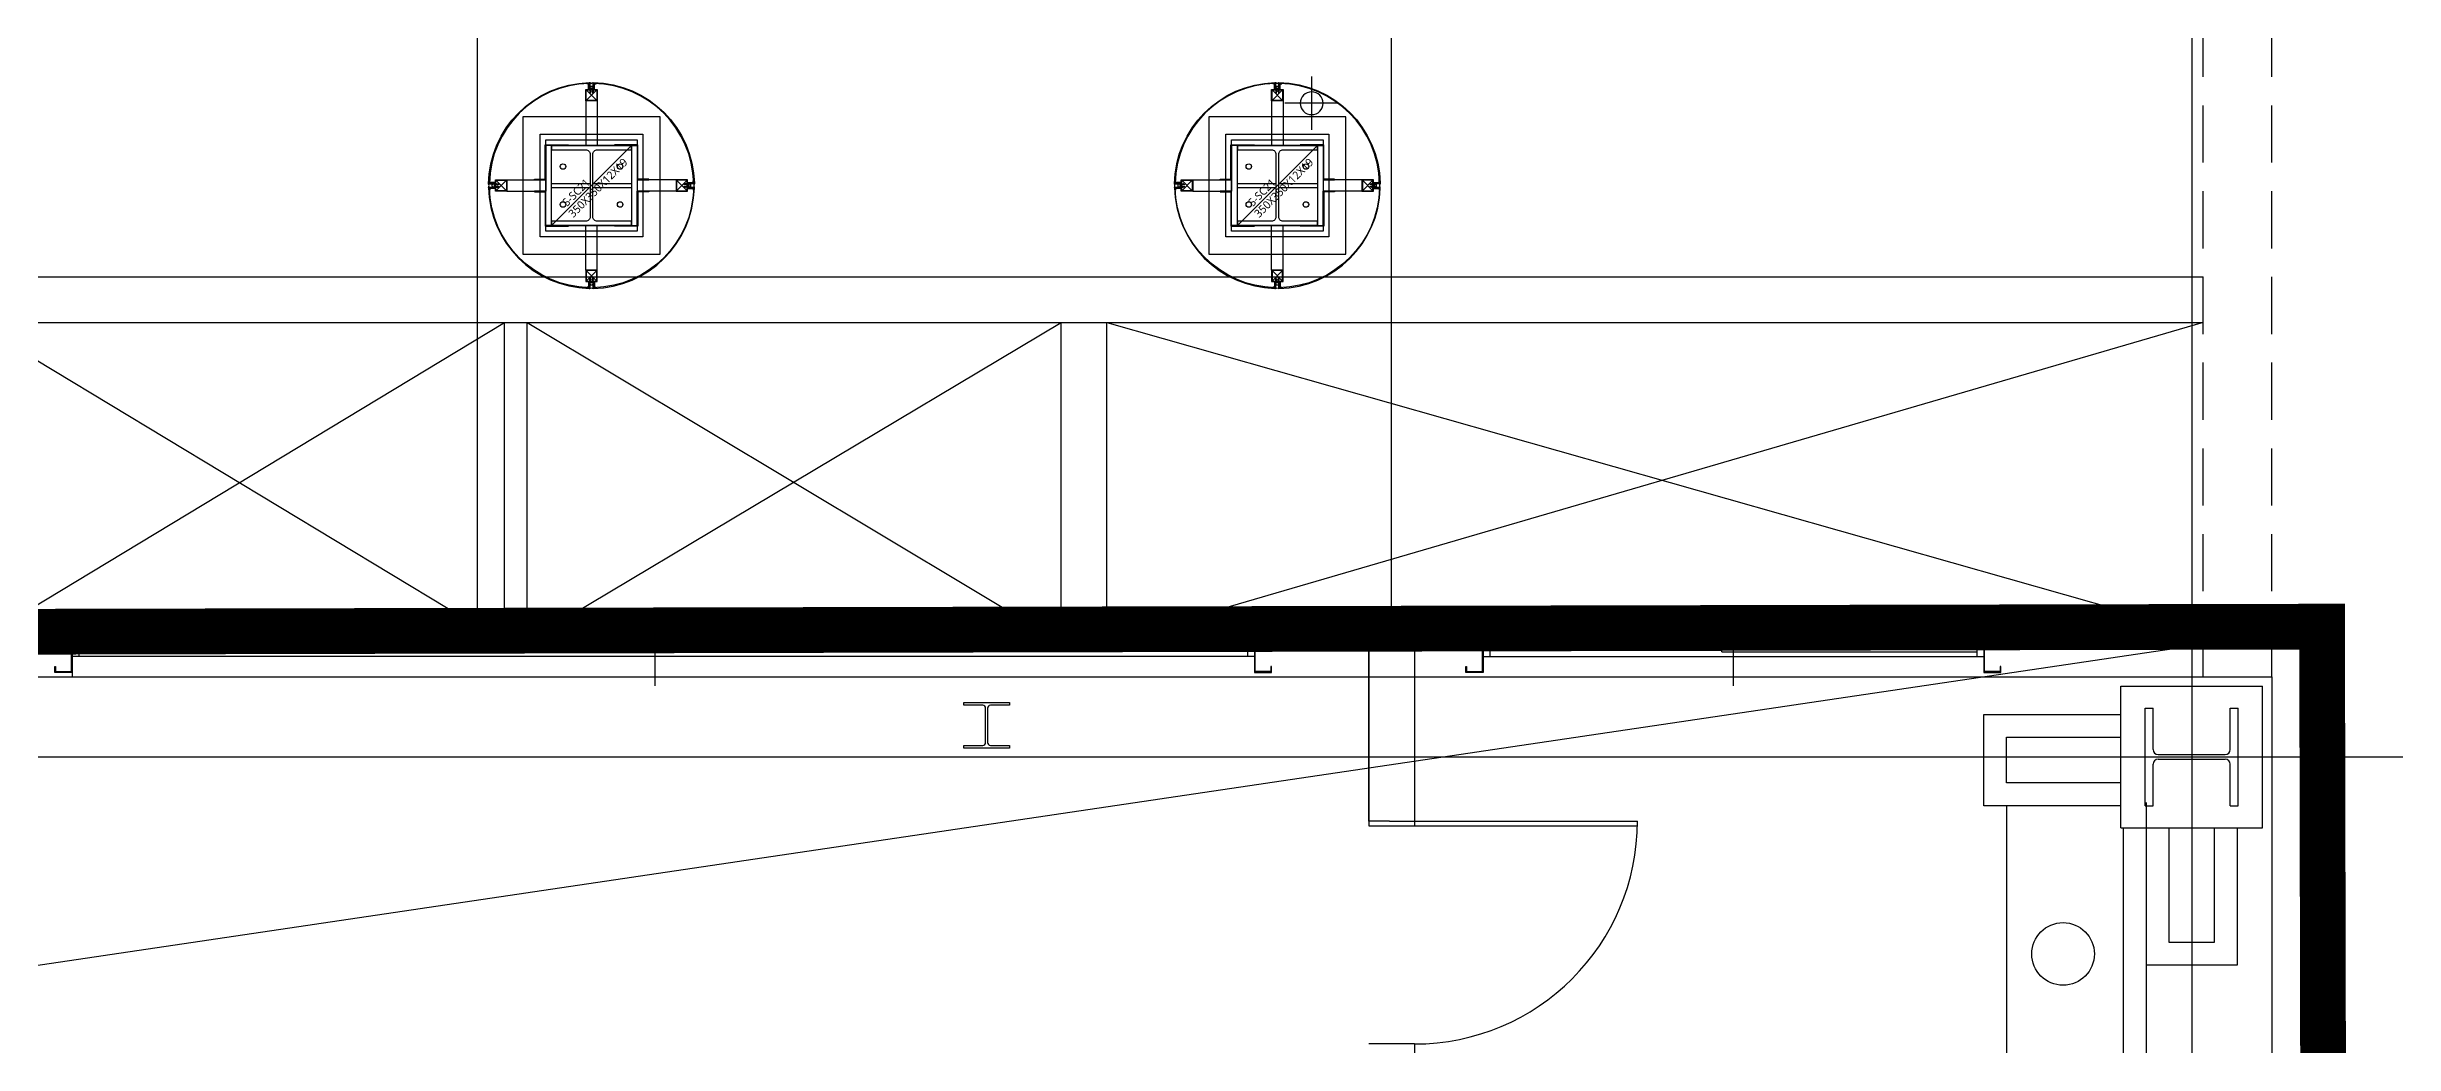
# Model space of a CAD drawing. Header units: millimetres. Extents: x 9 to 147, y 4 to 115.
# Drawn here: x 103.12 to 113.38, y 12.64 to 17.01 of the extents above; entities that cross this region are included whole.
import ezdxf
from ezdxf.xclip import XClip

# ---------------------------------------------------------------- set-up
doc = ezdxf.new("R2010")
doc.units = ezdxf.units.MM
doc.header["$LTSCALE"] = 200
doc.linetypes.add('XR-PLAN$0$CENTER', pattern=[50.8, 31.75, -6.35, 6.35, -6.35])
doc.linetypes.add('XR-PLAN$0$HIDDEN', pattern=[0.375, 0.25, -0.125])
doc.layers.get('DEFPOINTS').update_dxf_attribs({"color": 137})
for name, color, linetype in [('XR-PLAN$0$0-S-col', 252, 'Continuous'), ('XR-PLAN$0$01하지철물', 252, 'Continuous'), ('XR-PLAN$0$A-1', 252, 'Continuous'), ('XR-PLAN$0$A-30', 252, 'Continuous'), ('XR-PLAN$0$A-8', 252, 'Continuous'), ('XR-PLAN$0$A-FLOR-STUD', 252, 'Continuous'), ('XR-PLAN$0$A-SCREW', 252, 'Continuous'), ('XR-PLAN$0$A_FIN_EXT', 252, 'Continuous'), ('XR-PLAN$0$A_ME_PI', 252, 'Continuous'), ('XR-PLAN$0$CON', 252, 'Continuous'), ('XR-PLAN$0$ELE-6', 252, 'Continuous'), ('XR-PLAN$0$R.D', 252, 'Continuous'), ('XR-PLAN$0$STEEL BASE', 252, 'Continuous'), ('XR-PLAN$0$공동구', 252, 'XR-PLAN$0$HIDDEN'), ('XR-PLAN$0$단면선', 252, 'Continuous'), ('XR-PLAN$0$보조선', 252, 'Continuous'), ('XR-PLAN$0$입면선', 252, 'Continuous'), ('XR-PLAN$0$중심선', 252, 'XR-PLAN$0$CENTER'), ('XR-현황측량도$0$조립식건물(40)', 252, 'Continuous')]:
    doc.layers.add(name, color=color, linetype=linetype)
doc.styles.add('XR-PLAN$0$스타일1', font='MALGUN_0.TTF')

# ---------------------------------------------------------------- blocks, each defined once
blk = doc.blocks.new('XR-PLAN$0$I-Center 1층 평면도')
at = {"layer": 'XR-PLAN$0$공동구', "ltscale": 5}
for p, q in [((50, 350), (50, 19000)), ((350, 350), (350, 18700))]:
    blk.add_line(p, q, dxfattribs=at)
at = {"layer": 'XR-PLAN$0$단면선', "ltscale": 100}
for p, q in [((-204, -214), (-204, 214)), ((-204, 214), (-169, 214)), ((-169, 32), (-169, 214)), ((168, 32), (168, 214)), ((168, 214), (203, 214)), ((203, -214), (203, 214)), ((-147, 10), (146, 10)), ((-169, -214), (-169, -32)), ((-147, -10), (146, -10)), ((168, -214), (168, -32)), ((-204, -214), (-169, -214)), ((168, -214), (203, -214))]:
    blk.add_line(p, q, dxfattribs=at)
blk.add_lwpolyline([(-5289, 226), (-5372, 226), (-5372, 238), (-5172, 238), (-5172, 226), (-5255, 226, 0.414214), (-5268, 213), (-5268, 63, 0.414214), (-5255, 50), (-5172, 50), (-5172, 38), (-5372, 38), (-5372, 50), (-5289, 50, 0.414214), (-5276, 63), (-5276, 213, 0.414214)], format="xyb", close=True, dxfattribs=at)
for centre, start, end in [((-147, 32), 180, 270), ((146, 32), 270, 0), ((-147, -32), 90, 180), ((146, -32), 0, 90)]:
    blk.add_arc(centre, 22, start, end, dxfattribs=at)
at = {"layer": 'XR-PLAN$0$보조선', "ltscale": 200}
for p, q in [((-9700, 1900), (-7380, 500)), ((-9700, 500), (-7380, 1900)), ((-7281, 506), (-4946, 1900)), ((-7281, 1900), (-4946, 500)), ((-4746, 1900), (182, 500)), ((50, 1900), (-4746, 500))]:
    blk.add_line(p, q, dxfattribs=at)
at = {"layer": 'XR-PLAN$0$입면선', "ltscale": 200}
for p, q in [((-9900, 2100), (50, 2100)), ((-9700, 1900), (50, 1900)), ((-7380, 500), (-7380, 1900)), ((-7281, 506), (-7281, 1900)), ((-4946, 500), (-4946, 1900)), ((-4746, 500), (-4746, 1900)), ((-9272, 550), (-9272, 350)), ((-9272, 520), (-9272, 440)), ((-4100, 520), (-9272, 520)), ((-9242, 520), (-9242, 440)), ((-4130, 520), (-4130, 440)), ((-4100, 520), (-4100, 440)), ((-3600, -281), (-3600, 520)), ((-3600, 520), (-3600, -301)), ((-3400, 520), (-3400, -301)), ((-3100, 520), (-3100, 440)), ((-3100, 520), (-910, 520)), ((-3070, 520), (-3070, 440)), ((-940, 520), (-940, 440)), ((-910, 520), (-910, 440)), ((570, 570), (570, -6000)), ((-4100, 440), (-9272, 440)), ((-4130, 480), (-9242, 480)), ((-6672, 460), (-9242, 460)), ((-4130, 500), (-6772, 500)), ((-6772, 480), (-6772, 500)), ((-6672, 460), (-6672, 480)), ((-3100, 440), (-910, 440)), ((-3070, 500), (-1955, 500)), ((-3070, 480), (-940, 480)), ((-2055, 460), (-2055, 480)), ((-2055, 460), (-940, 460)), ((-1955, 480), (-1955, 500)), ((-310, -310), (-310, 310)), ((-310, 310), (310, 310)), ((310, -310), (310, 310)), ((-910, -214), (-910, 186)), ((-910, 186), (-310, 186)), ((-810, -114), (-810, 86)), ((-810, 86), (-310, 86)), ((-310, -114), (-810, -114)), ((-200, -200), (-200, -1048)), ((-3509, -281), (-3600, -281)), ((-3600, -301), (-2425, -301)), ((-3509, -281), (-2425, -281)), ((-310, -214), (-910, -214)), ((-810, -214), (-810, -4300)), ((-310, -310), (310, -310)), ((-300, -310), (-300, -14690)), ((-200, -310), (-200, -14690)), ((-100, -310), (-100, -810)), ((100, -810), (100, -310)), ((200, -910), (200, -310)), ((-100, -810), (100, -810)), ((-200, -910), (200, -910)), ((-3400, -1256), (-3600, -1256)), ((-3400, -1256), (-3400, -15310))]:
    blk.add_line(p, q, dxfattribs=at)
at = {"layer": 'XR-PLAN$0$입면선'}
for p, q in [((-100350, 350), (350, 350)), ((350, 350), (350, -60470))]:
    blk.add_line(p, q, dxfattribs=at)
at = {"layer": 'XR-PLAN$0$입면선', "ltscale": 200}
for points in [[(-11269, 520), (-9272, 520), (-9272, 570), (-11269, 570)], [(-9347, 495), (-9347, 520), (-9272, 520), (-9272, 370), (-9347, 370), (-9347, 395), (-9344, 395), (-9344, 373), (-9275, 373), (-9275, 517), (-9344, 517), (-9344, 495)], [(-4100, 520), (-3100, 520), (-3100, 570), (-4100, 570)], [(-4025, 495), (-4025, 520), (-4100, 520), (-4100, 370), (-4025, 370), (-4025, 395), (-4028, 395), (-4028, 373), (-4097, 373), (-4097, 517), (-4028, 517), (-4028, 495)], [(-3175, 495), (-3175, 520), (-3100, 520), (-3100, 370), (-3175, 370), (-3175, 395), (-3172, 395), (-3172, 373), (-3103, 373), (-3103, 517), (-3172, 517), (-3172, 495)], [(-835, 495), (-835, 520), (-910, 520), (-910, 370), (-835, 370), (-835, 395), (-838, 395), (-838, 373), (-907, 373), (-907, 517), (-838, 517), (-838, 495)]]:
    blk.add_lwpolyline(points, close=True, dxfattribs=at)
blk.add_lwpolyline([(-910, 520), (-910, 570), (570, 570)], dxfattribs=at)
at = {"layer": 'XR-PLAN$0$입면선'}
blk.add_lwpolyline([(-910, 520), (520, 520), (520, -6000)], dxfattribs=at)
at = {"layer": 'XR-PLAN$0$입면선', "ltscale": 200}
blk.add_circle((-563, -862), 137, dxfattribs=at)
blk.add_arc((-3400, -281), 975, 270, 0, dxfattribs=at)
at = {"layer": 'XR-PLAN$0$중심선', "ltscale": 200}
for p, q in [((0, 4213), (0, -71576)), ((-6722, 311), (-6722, 586)), ((-2005, 311), (-2005, 586)), ((-109508, 0), (9087, 0))]:
    blk.add_line(p, q, dxfattribs=at)
blk = doc.blocks.new('XR-현황측량도')
at = {"layer": 'XR-현황측량도$0$조립식건물(40)', "const_width": 200}
blk.add_lwpolyline([(89248, 34378), (89214, 49582), (190580, 49808), (190614, 34604)], dxfattribs=at)
at = {"layer": 'XR-현황측량도$0$조립식건물(40)'}
blk.add_lwpolyline([(89247, 34782), (190580, 49808)], dxfattribs=at)
blk = doc.blocks.new('XR-PLAN$0$S-SC21')
at = {"layer": 'DEFPOINTS'}
blk.add_line((-175, -175), (175, 175), dxfattribs=at)
for points in [[(-200, 200), (200, 200), (200, -200), (-200, -200)], [(-175, 175), (175, 175), (175, -175), (-175, -175)]]:
    blk.add_lwpolyline(points, close=True, dxfattribs=at)
at = {"layer": 'XR-PLAN$0$0-S-col'}
blk.add_lwpolyline([(-175, -175), (175, -175), (175, -156), (25, -156, -0.414214), (6, -137), (6, 137, -0.414214), (25, 156), (175, 156), (175, 175), (-175, 175), (-175, 156), (-25, 156, -0.414214), (-6, 137), (-6, -137, -0.414214), (-25, -156), (-175, -156)], format="xyb", close=True, dxfattribs=at)
at = {"layer": 'XR-PLAN$0$STEEL BASE'}
for points in [[(-225, 225), (225, 225), (225, -225), (-225, -225)], [(-175, 9), (-6, 9), (-6, -10), (-175, -10)], [(6, 9), (175, 9), (175, -10), (6, -10)]]:
    blk.add_lwpolyline(points, close=True, dxfattribs=at)
for centre in [(-125, 83), (125, 83), (-125, -83), (125, -83)]:
    blk.add_circle(centre, 12, dxfattribs=at)
at = {"layer": 'DEFPOINTS', "style": 'XR-PLAN$0$스타일1'}
for s, p in [('350X350X12X19', (-80, -143)), ('S-SC21', (-107, -94))]:
    blk.add_text(s, height=35, rotation=45, dxfattribs=at).set_placement(p)
blk = doc.blocks.new('XR-PLAN$0$x-stu-1Fcol')
for p in [(64000, -69500), (67000, -69500)]:
    blk.add_blockref('XR-PLAN$0$S-SC21', p)
blk = doc.blocks.new('XR-PLAN$0$%%P150RD')
at = {"layer": 'XR-PLAN$0$R.D'}
for p, q in [((0, 175), (0, -175)), ((-175, 0), (175, 0))]:
    blk.add_line(p, q, dxfattribs=at)
blk.add_circle((0, 0), 75, dxfattribs=at)
blk = doc.blocks.new('XR-PLAN$0$A-4-16')
at = {"layer": 'XR-PLAN$0$A-SCREW'}
for p, q in [((-2, -1), (-2, 0)), ((0, 5), (0, -18)), ((1, 0), (1, -1)), ((0, 0), (-2, -1)), ((0, 0), (-2, -1)), ((-2, -1), (-2, -1)), ((-2, -1), (-2, -1)), ((0, -1), (-2, -1)), ((2, -1), (-2, -2)), ((2, -1), (-2, -2)), ((0, -1), (-2, -1)), ((1, -1), (-2, -2)), ((-2, -1), (-2, -2)), ((-2, -2), (-2, -2)), ((-2, -2), (-2, -2)), ((1, -2), (-2, -2)), ((1, -2), (-2, -3)), ((-2, -2), (-2, -3)), ((-2, -3), (-2, -4)), ((-2, -3), (-2, -3)), ((-2, -3), (-2, -3)), ((2, -3), (-2, -3)), ((2, -3), (-2, -3)), ((1, -3), (-2, -3)), ((-2, -4), (-2, -4)), ((2, -4), (-2, -5)), ((2, -4), (-2, -4)), ((1, -4), (-2, -4)), ((1, -4), (-2, -5)), ((-2, -5), (-2, -5)), ((-2, -5), (-2, -5)), ((2, -5), (-2, -6)), ((2, -5), (-2, -6)), ((-2, -6), (-2, -5)), ((-2, -6), (-2, -6)), ((2, -6), (-2, -7)), ((2, -6), (-2, -7)), ((-2, -7), (-2, -7)), ((-2, -7), (-2, -7)), ((2, -7), (-2, -8)), ((2, -8), (-2, -8)), ((-2, -8), (-2, -8)), ((-2, -8), (-2, -8)), ((-2, -9), (-2, -10)), ((-2, -9), (-2, -9)), ((2, -9), (-2, -9)), ((2, -9), (-2, -9)), ((2, -10), (-2, -11)), ((2, -10), (-2, -11)), ((-2, -11), (-2, -10)), ((-2, -11), (-2, -12)), ((-2, -11), (-2, -11)), ((-2, -12), (0, -15)), ((1, -5), (-2, -6)), ((1, -5), (-2, -5)), ((-2, -6), (-2, -7)), ((1, -6), (-2, -7)), ((-2, -7), (-2, -8)), ((1, -7), (-2, -7)), ((1, -7), (-2, -8)), ((1, -8), (-2, -8)), ((-2, -8), (-2, -9)), ((1, -9), (-2, -9)), ((1, -9), (-2, -10)), ((-2, -10), (-2, -10)), ((1, -10), (-2, -11)), ((1, -10), (-2, -10)), ((2, -11), (-1, -12)), ((2, -11), (-2, -12)), ((1, -11), (-2, -12)), ((-2, -12), (0, -12)), ((1, -11), (0, -12)), ((1, -12), (0, -15)), ((1, -11), (1, -12)), ((2, -1), (1, -1)), ((2, -1), (1, -2)), ((2, -3), (1, -2)), ((1, -2), (1, -2)), ((2, -3), (1, -3)), ((1, -3), (1, -4)), ((2, -4), (1, -4)), ((2, -4), (1, -4)), ((1, -4), (1, -5)), ((2, -5), (1, -5)), ((2, -5), (1, -5)), ((1, -5), (1, -6)), ((2, -6), (1, -6)), ((2, -6), (1, -7)), ((1, -7), (1, -7)), ((2, -7), (1, -7)), ((2, -8), (1, -8)), ((1, -8), (1, -9)), ((2, -9), (1, -9)), ((2, -9), (1, -9)), ((1, -9), (1, -10)), ((1, -10), (1, -11)), ((2, -10), (1, -10)), ((2, -10), (1, -10)), ((2, -11), (1, -11)), ((2, -11), (1, -11))]:
    blk.add_line(p, q, dxfattribs=at)
for points in [[(-3, 2, 0.336479), (-4, 1), (-4, 0), (4, 0), (4, 1)], [(3, 2, 0.138717), (-3, 2)]]:
    blk.add_lwpolyline(points, format="xyb", dxfattribs=at)
blk.add_lwpolyline([(-3, 2), (-2, 2), (-2, 2), (-2, 2), (-2, 2), (-1, 2), (-1, 2), (-1, 2), (-1, 2), (-1, 2), (-1, 2), (0, 2), (0, 2), (-1, 1), (-1, 1), (-1, 1), (0, 1), (0, 1), (0, 1), (0, 1), (0, 1), (0, 1), (0, 1), (0, 1), (0, 1), (1, 1), (1, 1), (1, 1), (0, 2), (0, 2), (1, 2), (1, 2), (1, 2), (1, 2), (1, 2), (1, 2), (2, 2), (2, 2), (2, 2), (2, 2), (3, 2)], dxfattribs=at)
for centre, radius, start, end in [((2, 1), 1.3, 0.0233, 74.4114), ((-2, -1), 0.0925, 139.8661, 209.9246), ((-2, -2), 0.0925, 139.8661, 209.9246), ((-2, -3), 0.0925, 139.8661, 209.9246), ((-2, -4), 0.0925, 139.8661, 209.9246), ((-2, -6), 0.0925, 139.8661, 209.9246), ((-2, -7), 0.0925, 139.8661, 209.9246), ((-2, -8), 0.0925, 139.8661, 209.9246), ((-2, -9), 0.0925, 139.8661, 209.9246), ((-2, -11), 0.0925, 139.8661, 209.9246), ((0, 0), 0.0602, 310.7271, 69.3149), ((0, -15), 0.46, 215.1627, 324.8373), ((2, -1), 0.0925, 319.8661, 29.9246), ((2, -3), 0.0925, 319.8661, 29.9246), ((2, -4), 0.0925, 319.8661, 29.9246), ((2, -5), 0.0925, 319.8661, 29.9246), ((2, -6), 0.0925, 319.8661, 29.9246), ((2, -8), 0.0925, 319.8661, 29.9246), ((2, -9), 0.0925, 319.8661, 29.9246), ((2, -10), 0.0925, 319.8661, 29.9246), ((2, -11), 0.0925, 319.8661, 29.9246)]:
    blk.add_arc(centre, radius, start, end, dxfattribs=at)

msp = doc.modelspace()

# ---------------------------------------------------------------- linework, layer by layer
at = {"layer": 'XR-PLAN$0$01하지철물'}
for points in [[(105.25, 16.425), (105.25, 16.428), (105.297, 16.428), (105.297, 16.578), (105.4, 16.578), (105.4, 16.575), (105.3, 16.575), (105.3, 16.425)], [(105.75, 16.425), (105.75, 16.428), (105.703, 16.428), (105.703, 16.578), (105.6, 16.578), (105.6, 16.575), (105.7, 16.575), (105.7, 16.425)], [(108.25, 16.425), (108.25, 16.428), (108.297, 16.428), (108.297, 16.578), (108.4, 16.578), (108.4, 16.575), (108.3, 16.575), (108.3, 16.425)], [(108.75, 16.425), (108.75, 16.428), (108.703, 16.428), (108.703, 16.578), (108.6, 16.578), (108.6, 16.575), (108.7, 16.575), (108.7, 16.425)], [(105.25, 16.375), (105.25, 16.372), (105.297, 16.372), (105.297, 16.222), (105.4, 16.222), (105.4, 16.225), (105.3, 16.225), (105.3, 16.375)], [(105.75, 16.375), (105.75, 16.372), (105.703, 16.372), (105.703, 16.222), (105.6, 16.222), (105.6, 16.225), (105.7, 16.225), (105.7, 16.375)], [(108.25, 16.375), (108.25, 16.372), (108.297, 16.372), (108.297, 16.222), (108.4, 16.222), (108.4, 16.225), (108.3, 16.225), (108.3, 16.375)], [(108.75, 16.375), (108.75, 16.372), (108.703, 16.372), (108.703, 16.222), (108.6, 16.222), (108.6, 16.225), (108.7, 16.225), (108.7, 16.375)]]:
    msp.add_lwpolyline(points, close=True, dxfattribs=at)
at = {"layer": 'XR-PLAN$0$A-1'}
for p, q in [((105.492, 16.85), (105.492, 16.829)), ((105.507, 16.85), (105.507, 16.829)), ((108.492, 16.85), (108.492, 16.829)), ((108.507, 16.85), (108.507, 16.829)), ((105.05, 16.407), (105.071, 16.407)), ((105.05, 16.392), (105.071, 16.392)), ((105.95, 16.407), (105.929, 16.407)), ((105.95, 16.392), (105.929, 16.392)), ((108.05, 16.407), (108.071, 16.407)), ((108.05, 16.392), (108.071, 16.392)), ((108.95, 16.407), (108.929, 16.407)), ((108.95, 16.392), (108.929, 16.392)), ((105.492, 15.95), (105.492, 15.971)), ((105.507, 15.95), (105.507, 15.971)), ((108.492, 15.95), (108.492, 15.971)), ((108.507, 15.95), (108.507, 15.971))]:
    msp.add_line(p, q, dxfattribs=at)
for points in [[(105.492, 16.83), (105.492, 16.85, 0.22098), (105.507, 16.85), (105.507, 16.83)], [(108.492, 16.83), (108.492, 16.85, 0.22098), (108.507, 16.85), (108.507, 16.83)], [(105.07, 16.392), (105.05, 16.392, 0.22098), (105.05, 16.407), (105.07, 16.407)], [(105.93, 16.392), (105.95, 16.392, -0.22098), (105.95, 16.407), (105.93, 16.407)], [(108.07, 16.392), (108.05, 16.392, 0.22098), (108.05, 16.407), (108.07, 16.407)], [(108.93, 16.392), (108.95, 16.392, -0.22098), (108.95, 16.407), (108.93, 16.407)], [(105.492, 15.97), (105.492, 15.95, -0.22098), (105.507, 15.95), (105.507, 15.97)], [(108.492, 15.97), (108.492, 15.95, -0.22098), (108.507, 15.95), (108.507, 15.97)]]:
    msp.add_lwpolyline(points, format="xyb", dxfattribs=at)
for points in [[(105.492, 16.83, -0.155509), (105.493, 16.831, -0.106725), (105.495, 16.833, -0.072917), (105.497, 16.834, -0.059384), (105.5, 16.834, -0.059384), (105.503, 16.834, -0.072917), (105.505, 16.833, -0.106725), (105.507, 16.831, -0.155509), (105.507, 16.83, -0.155509), (105.507, 16.828, -0.106725), (105.505, 16.827, -0.072917), (105.503, 16.826, -0.059384), (105.5, 16.825, -0.059384), (105.497, 16.826, -0.072917), (105.495, 16.827, -0.106725), (105.493, 16.828, -0.155509)], [(108.492, 16.83, -0.155509), (108.493, 16.831, -0.106725), (108.495, 16.833, -0.072917), (108.497, 16.834, -0.059384), (108.5, 16.834, -0.059384), (108.503, 16.834, -0.072917), (108.505, 16.833, -0.106725), (108.507, 16.831, -0.155509), (108.507, 16.83, -0.155509), (108.507, 16.828, -0.106725), (108.505, 16.827, -0.072917), (108.503, 16.826, -0.059384), (108.5, 16.825, -0.059384), (108.497, 16.826, -0.072917), (108.495, 16.827, -0.106725), (108.493, 16.828, -0.155509)], [(105.07, 16.392, -0.155509), (105.069, 16.393, -0.106725), (105.067, 16.395, -0.072917), (105.066, 16.397, -0.059384), (105.066, 16.4, -0.059384), (105.066, 16.403, -0.072917), (105.067, 16.405, -0.106725), (105.069, 16.407, -0.155509), (105.07, 16.407, -0.155509), (105.072, 16.407, -0.106725), (105.073, 16.405, -0.072917), (105.074, 16.403, -0.059384), (105.075, 16.4, -0.059384), (105.074, 16.397, -0.072917), (105.073, 16.395, -0.106725), (105.072, 16.393, -0.155509)], [(105.93, 16.392, 0.155509), (105.931, 16.393, 0.106725), (105.933, 16.395, 0.072917), (105.934, 16.397, 0.059384), (105.934, 16.4, 0.059384), (105.934, 16.403, 0.072917), (105.933, 16.405, 0.106725), (105.931, 16.407, 0.155509), (105.93, 16.407, 0.155509), (105.928, 16.407, 0.106725), (105.927, 16.405, 0.072917), (105.926, 16.403, 0.059384), (105.925, 16.4, 0.059384), (105.926, 16.397, 0.072917), (105.927, 16.395, 0.106725), (105.928, 16.393, 0.155509)], [(108.07, 16.392, -0.155509), (108.069, 16.393, -0.106725), (108.067, 16.395, -0.072917), (108.066, 16.397, -0.059384), (108.066, 16.4, -0.059384), (108.066, 16.403, -0.072917), (108.067, 16.405, -0.106725), (108.069, 16.407, -0.155509), (108.07, 16.407, -0.155509), (108.072, 16.407, -0.106725), (108.073, 16.405, -0.072917), (108.074, 16.403, -0.059384), (108.075, 16.4, -0.059384), (108.074, 16.397, -0.072917), (108.073, 16.395, -0.106725), (108.072, 16.393, -0.155509)], [(108.93, 16.392, 0.155509), (108.931, 16.393, 0.106725), (108.933, 16.395, 0.072917), (108.934, 16.397, 0.059384), (108.934, 16.4, 0.059384), (108.934, 16.403, 0.072917), (108.933, 16.405, 0.106725), (108.931, 16.407, 0.155509), (108.93, 16.407, 0.155509), (108.928, 16.407, 0.106725), (108.927, 16.405, 0.072917), (108.926, 16.403, 0.059384), (108.925, 16.4, 0.059384), (108.926, 16.397, 0.072917), (108.927, 16.395, 0.106725), (108.928, 16.393, 0.155509)], [(105.492, 15.97, 0.155509), (105.493, 15.969, 0.106725), (105.495, 15.967, 0.072917), (105.497, 15.966, 0.059384), (105.5, 15.966, 0.059384), (105.503, 15.966, 0.072917), (105.505, 15.967, 0.106725), (105.507, 15.969, 0.155509), (105.507, 15.97, 0.155509), (105.507, 15.972, 0.106725), (105.505, 15.973, 0.072917), (105.503, 15.974, 0.059384), (105.5, 15.975, 0.059384), (105.497, 15.974, 0.072917), (105.495, 15.973, 0.106725), (105.493, 15.972, 0.155509)], [(108.492, 15.97, 0.155509), (108.493, 15.969, 0.106725), (108.495, 15.967, 0.072917), (108.497, 15.966, 0.059384), (108.5, 15.966, 0.059384), (108.503, 15.966, 0.072917), (108.505, 15.967, 0.106725), (108.507, 15.969, 0.155509), (108.507, 15.97, 0.155509), (108.507, 15.972, 0.106725), (108.505, 15.973, 0.072917), (108.503, 15.974, 0.059384), (108.5, 15.975, 0.059384), (108.497, 15.974, 0.072917), (108.495, 15.973, 0.106725), (108.493, 15.972, 0.155509)]]:
    msp.add_lwpolyline(points, format="xyb", close=True, dxfattribs=at)
at = {"layer": 'XR-PLAN$0$A-30'}
for points in [[(105.5, 16.82), (105.487, 16.82), (105.487, 16.845), (105.48, 16.845), (105.48, 16.847), (105.489, 16.847), (105.489, 16.822), (105.5, 16.822), (105.5, 16.82)], [(105.5, 16.82), (105.513, 16.82), (105.513, 16.845), (105.52, 16.845), (105.52, 16.847), (105.51, 16.847), (105.51, 16.822), (105.5, 16.822), (105.5, 16.82)], [(108.5, 16.82), (108.487, 16.82), (108.487, 16.845), (108.48, 16.845), (108.48, 16.847), (108.489, 16.847), (108.489, 16.822), (108.5, 16.822), (108.5, 16.82)], [(108.5, 16.82), (108.513, 16.82), (108.513, 16.845), (108.52, 16.845), (108.52, 16.847), (108.51, 16.847), (108.51, 16.822), (108.5, 16.822), (108.5, 16.82)], [(105.08, 16.4), (105.08, 16.413), (105.055, 16.413), (105.055, 16.42), (105.053, 16.42), (105.053, 16.41), (105.078, 16.41), (105.078, 16.4), (105.08, 16.4)], [(105.08, 16.4), (105.08, 16.387), (105.055, 16.387), (105.055, 16.38), (105.053, 16.38), (105.053, 16.389), (105.078, 16.389), (105.078, 16.4), (105.08, 16.4)], [(105.92, 16.4), (105.92, 16.413), (105.945, 16.413), (105.945, 16.42), (105.947, 16.42), (105.947, 16.41), (105.922, 16.41), (105.922, 16.4), (105.92, 16.4)], [(105.92, 16.4), (105.92, 16.387), (105.945, 16.387), (105.945, 16.38), (105.947, 16.38), (105.947, 16.389), (105.922, 16.389), (105.922, 16.4), (105.92, 16.4)], [(108.08, 16.4), (108.08, 16.413), (108.055, 16.413), (108.055, 16.42), (108.053, 16.42), (108.053, 16.41), (108.078, 16.41), (108.078, 16.4), (108.08, 16.4)], [(108.08, 16.4), (108.08, 16.387), (108.055, 16.387), (108.055, 16.38), (108.053, 16.38), (108.053, 16.389), (108.078, 16.389), (108.078, 16.4), (108.08, 16.4)], [(108.92, 16.4), (108.92, 16.413), (108.945, 16.413), (108.945, 16.42), (108.947, 16.42), (108.947, 16.41), (108.922, 16.41), (108.922, 16.4), (108.92, 16.4)], [(108.92, 16.4), (108.92, 16.387), (108.945, 16.387), (108.945, 16.38), (108.947, 16.38), (108.947, 16.389), (108.922, 16.389), (108.922, 16.4), (108.92, 16.4)], [(105.5, 15.98), (105.487, 15.98), (105.487, 15.955), (105.48, 15.955), (105.48, 15.953), (105.489, 15.953), (105.489, 15.978), (105.5, 15.978), (105.5, 15.98)], [(105.5, 15.98), (105.513, 15.98), (105.513, 15.955), (105.52, 15.955), (105.52, 15.953), (105.51, 15.953), (105.51, 15.978), (105.5, 15.978), (105.5, 15.98)], [(108.5, 15.98), (108.487, 15.98), (108.487, 15.955), (108.48, 15.955), (108.48, 15.953), (108.489, 15.953), (108.489, 15.978), (108.5, 15.978), (108.5, 15.98)], [(108.5, 15.98), (108.513, 15.98), (108.513, 15.955), (108.52, 15.955), (108.52, 15.953), (108.51, 15.953), (108.51, 15.978), (108.5, 15.978), (108.5, 15.98)]]:
    msp.add_lwpolyline(points, dxfattribs=at)
at = {"layer": 'XR-PLAN$0$A-8'}
for p, q in [((105.477, 16.818), (105.523, 16.772)), ((105.477, 16.772), (105.523, 16.818)), ((108.477, 16.818), (108.523, 16.772)), ((108.477, 16.772), (108.523, 16.818)), ((105.082, 16.423), (105.128, 16.377)), ((105.082, 16.377), (105.128, 16.423)), ((105.918, 16.423), (105.872, 16.377)), ((105.918, 16.377), (105.872, 16.423)), ((108.082, 16.423), (108.128, 16.377)), ((108.082, 16.377), (108.128, 16.423)), ((108.918, 16.423), (108.872, 16.377)), ((108.918, 16.377), (108.872, 16.423)), ((105.477, 15.982), (105.523, 16.028)), ((105.477, 16.028), (105.523, 15.982)), ((108.477, 15.982), (108.523, 16.028)), ((108.477, 16.028), (108.523, 15.982))]:
    msp.add_line(p, q, dxfattribs=at)
at = {"layer": 'XR-PLAN$0$A-FLOR-STUD'}
for p, q in [((105.475, 16.77), (105.475, 16.575)), ((105.525, 16.77), (105.525, 16.575)), ((108.475, 16.77), (108.475, 16.575)), ((108.525, 16.77), (108.525, 16.575)), ((105.13, 16.425), (105.3, 16.425)), ((105.13, 16.375), (105.3, 16.375)), ((105.3, 16.425), (105.3, 16.375)), ((105.87, 16.425), (105.7, 16.425)), ((105.7, 16.425), (105.7, 16.375)), ((105.87, 16.375), (105.7, 16.375)), ((108.13, 16.425), (108.3, 16.425)), ((108.13, 16.375), (108.3, 16.375)), ((108.3, 16.425), (108.3, 16.375)), ((108.87, 16.425), (108.7, 16.425)), ((108.7, 16.425), (108.7, 16.375)), ((108.87, 16.375), (108.7, 16.375)), ((105.475, 16.03), (105.475, 16.225)), ((105.525, 16.03), (105.525, 16.225)), ((108.475, 16.03), (108.475, 16.225)), ((108.525, 16.03), (108.525, 16.225))]:
    msp.add_line(p, q, dxfattribs=at)
at = {"layer": 'XR-PLAN$0$A_FIN_EXT'}
for points in [[(105.053, 16.41), (105.075, 16.41), (105.075, 16.407), (105.05, 16.407, -0.402545), (105.489, 16.85), (105.492, 16.85), (105.492, 16.825), (105.489, 16.825), (105.489, 16.847, 0.400518), (105.053, 16.41)], [(105.48, 16.847, -0.01091), (105.5, 16.847)], [(105.52, 16.847, 0.01091), (105.5, 16.847)], [(105.51, 16.847), (105.51, 16.825), (105.507, 16.825), (105.507, 16.85, -0.402545), (105.95, 16.41), (105.95, 16.407), (105.925, 16.407), (105.925, 16.41), (105.947, 16.41, 0.400518), (105.51, 16.847)], [(108.053, 16.41), (108.075, 16.41), (108.075, 16.407), (108.05, 16.407, -0.402545), (108.489, 16.85), (108.492, 16.85), (108.492, 16.825), (108.489, 16.825), (108.489, 16.847, 0.400518), (108.053, 16.41)], [(108.48, 16.847, -0.01091), (108.5, 16.847)], [(108.52, 16.847, 0.01091), (108.5, 16.847)], [(108.51, 16.847), (108.51, 16.825), (108.507, 16.825), (108.507, 16.85, -0.402545), (108.95, 16.41), (108.95, 16.407), (108.925, 16.407), (108.925, 16.41), (108.947, 16.41, 0.400518), (108.51, 16.847)], [(105.053, 16.389), (105.075, 16.389), (105.075, 16.392), (105.05, 16.392, 0.402545), (105.489, 15.95), (105.492, 15.95), (105.492, 15.975), (105.489, 15.975), (105.489, 15.953, -0.400518), (105.053, 16.389)], [(105.053, 16.42, 0.005037), (105.053, 16.41, 0.005037)], [(105.053, 16.38, -0.005037), (105.053, 16.389, -0.005037)], [(105.51, 15.953), (105.51, 15.975), (105.507, 15.975), (105.507, 15.95, 0.402545), (105.95, 16.389), (105.95, 16.392), (105.925, 16.392), (105.925, 16.389), (105.947, 16.389, -0.400518), (105.51, 15.953)], [(108.053, 16.389), (108.075, 16.389), (108.075, 16.392), (108.05, 16.392, 0.402545), (108.489, 15.95), (108.492, 15.95), (108.492, 15.975), (108.489, 15.975), (108.489, 15.953, -0.400518), (108.053, 16.389)], [(108.053, 16.42, 0.005037), (108.053, 16.41, 0.005037)], [(108.053, 16.38, -0.005037), (108.053, 16.389, -0.005037)], [(108.51, 15.953), (108.51, 15.975), (108.507, 15.975), (108.507, 15.95, 0.402545), (108.95, 16.389), (108.95, 16.392), (108.925, 16.392), (108.925, 16.389), (108.947, 16.389, -0.400518), (108.51, 15.953)]]:
    msp.add_lwpolyline(points, format="xyb", dxfattribs=at)
at = {"layer": 'XR-PLAN$0$A_ME_PI'}
for points in [[(105.525, 16.82), (105.525, 16.77), (105.475, 16.77), (105.475, 16.82)], [(105.523, 16.818), (105.523, 16.772), (105.477, 16.772), (105.477, 16.818)], [(108.525, 16.82), (108.525, 16.77), (108.475, 16.77), (108.475, 16.82)], [(108.523, 16.818), (108.523, 16.772), (108.477, 16.772), (108.477, 16.818)], [(105.13, 16.425), (105.13, 16.375), (105.08, 16.375), (105.08, 16.425)], [(105.128, 16.423), (105.128, 16.377), (105.082, 16.377), (105.082, 16.423)], [(105.87, 16.425), (105.87, 16.375), (105.92, 16.375), (105.92, 16.425)], [(105.872, 16.423), (105.872, 16.377), (105.918, 16.377), (105.918, 16.423)], [(108.13, 16.425), (108.13, 16.375), (108.08, 16.375), (108.08, 16.425)], [(108.128, 16.423), (108.128, 16.377), (108.082, 16.377), (108.082, 16.423)], [(108.87, 16.425), (108.87, 16.375), (108.92, 16.375), (108.92, 16.425)], [(108.872, 16.423), (108.872, 16.377), (108.918, 16.377), (108.918, 16.423)], [(105.525, 15.98), (105.525, 16.03), (105.475, 16.03), (105.475, 15.98)], [(105.523, 15.982), (105.523, 16.028), (105.477, 16.028), (105.477, 15.982)], [(108.525, 15.98), (108.525, 16.03), (108.475, 16.03), (108.475, 15.98)], [(108.523, 15.982), (108.523, 16.028), (108.477, 16.028), (108.477, 15.982)]]:
    msp.add_lwpolyline(points, close=True, dxfattribs=at)
at = {"layer": 'XR-PLAN$0$CON'}
for points in [[(105.8, 16.1), (105.8, 16.7), (105.2, 16.7), (105.2, 16.1)], [(108.8, 16.1), (108.8, 16.7), (108.2, 16.7), (108.2, 16.1)]]:
    msp.add_lwpolyline(points, close=True, dxfattribs=at)
at = {"layer": 'XR-PLAN$0$ELE-6', "ltscale": 8}
for p, q in [((105, 42.465), (105, 14.44)), ((109, 14.44), (109, 42.465))]:
    msp.add_line(p, q, dxfattribs=at)

# ---------------------------------------------------------------- block references
ref = msp.add_blockref('XR-PLAN$0$I-Center 1층 평면도', (112.5, 13.9), dxfattribs=dict(xscale=0.001, yscale=0.001, zscale=0.001))
XClip(ref).set_block_clipping_path([(-103200.0000000001, -9700.0000000002), (34199.9999999998, 100700)])
ref = msp.add_blockref('XR-현황측량도', (-77.51, -35.338), dxfattribs=dict(xscale=0.001, yscale=0.001, zscale=0.001))
XClip(ref).set_block_clipping_path([(86810.4680804907, 39538.2997129494), (224210.4680804907, 149938.2997129495)])
at = {"xscale": 0.001, "yscale": 0.001, "zscale": 0.001}
msp.add_blockref('XR-PLAN$0$x-stu-1Fcol', (41.5, 85.9), dxfattribs=at)
at = {"layer": 'XR-PLAN$0$A-SCREW', "yscale": 0.001, "zscale": 0.001}
for p, xscale in [((105.495, 16.822), 0.001), ((105.505, 16.822), -0.001), ((108.495, 16.822), 0.001), ((108.505, 16.822), -0.001)]:
    msp.add_blockref('XR-PLAN$0$A-4-16', p, dxfattribs=dict(at, xscale=xscale))
for p, xscale, rotation in [((105.078, 16.405), -0.001, 90), ((105.078, 16.395), 0.001, 90), ((105.922, 16.405), 0.001, 270), ((105.922, 16.395), -0.001, 270), ((108.078, 16.405), -0.001, 90), ((108.078, 16.395), 0.001, 90), ((108.922, 16.405), 0.001, 270), ((108.922, 16.395), -0.001, 270), ((105.495, 15.978), -0.001, 180), ((105.505, 15.978), 0.001, 180), ((108.495, 15.978), -0.001, 180), ((108.505, 15.978), 0.001, 180)]:
    msp.add_blockref('XR-PLAN$0$A-4-16', p, dxfattribs=dict(at, xscale=xscale, rotation=rotation))
at = {"layer": 'XR-PLAN$0$R.D', "xscale": -0.0006666666666666666, "yscale": 0.0006666666666666666, "zscale": 0.0006666666666666666}
msp.add_blockref('XR-PLAN$0$%%P150RD', (108.65, 16.76), dxfattribs=at)

doc.saveas('drawing.dxf')
